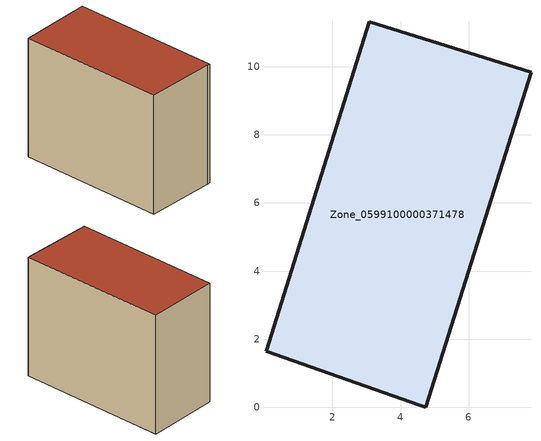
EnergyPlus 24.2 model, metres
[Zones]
Zone_0599100000371478
 floor ground (C_G): 4.56,0.07 0.05,1.65 3.08,11.32 7.83,9.84 4.75,0 z0
 wall outside (C_F): 4.75,0 7.83,9.84 3.08,11.32 0.05,1.65 4.56,0.07 4.75,0 z0:8.49
 roof outside (C_R): 0.05,1.65 4.56,0.07 4.75,0 7.83,9.84 3.08,11.32 z8.49
[BUILDING]
Pand.0599100000371478: North Axis=0; Terrain=City; Loads Convergence Tolerance Value=0.04; Temperature Convergence Tolerance Value=0.4; Solar Distribution=FullExterior; Maximum Number of Warmup Days=25; Minimum Number of Warmup Days=1
[Site:Location]
Rotterdam.The.Hague.AP_ZH_NLD Design_Conditions: Latitude=51.96; Longitude=4.45; Time Zone=1; Elevation=-4.5
[SITE:GROUNDTEMPERATURE:BUILDINGSURFACE]
18, 18, 18, 18, 18, 18, 18, 18, 18, 18, 18, 18
[MATERIAL] Thermal Absorptance=0.9; Solar Absorptance=0.7; Visible Absorptance=0.7
Name | Roughness | Thickness | Conductivity | Density | Specific Heat
G.TI.1992-2005 | MediumSmooth | 0.15 | 0.06 | 540 | 1210
F.TI.1992-2005 | Rough | 0.3 | 0.12 | 1920 | 840
R.TI.1992-2005 | MediumRough | 0.2 | 0.08 | 1500 | 1000
[CONSTRUCTION]
C_G: G.TI.1992-2005
C_F: F.TI.1992-2005
C_R: R.TI.1992-2005
[ZONE]
Zone_0599100000371478: Type=1; Multiplier=1; Ceiling Height=Autocalculate; Volume=Autocalculate; Floor Area=autocalculate; Part of Total Floor Area=Yes
[ZONEINFILTRATION:DESIGNFLOWRATE]
Infil_Zone_0599100000371478: Zone or ZoneList or Space or SpaceList=Zone_0599100000371478; Schedule=AlwaysOn; Design Flow Rate Calculation Method=Flow/Area; Flow Rate per Floor Area=0.0015; Constant Term Coefficient=1; Temperature Term Coefficient=0; Velocity Term Coefficient=0; Velocity Squared Term Coefficient=0
[HVACTEMPLATE:ZONE:IDEALLOADSAIRSYSTEM]
Zone_0599100000371478: Maximum Heating Supply Air Temperature=50; Minimum Cooling Supply Air Temperature=13; Maximum Heating Supply Air Humidity Ratio=0.0156; Minimum Cooling Supply Air Humidity Ratio=0.0077; Heating Limit=NoLimit; Cooling Limit=NoLimit; Dehumidification Control Type=ConstantSensibleHeatRatio; Cooling Sensible Heat Ratio=0.7; Dehumidification Setpoint=60; Humidification Control Type=None; Humidification Setpoint=30; Outdoor Air Method=None; Outdoor Air Flow Rate per Person=0.00944; Outdoor Air Flow Rate per Zone Floor Area=0; Outdoor Air Flow Rate per Zone=0; Demand Controlled Ventilation Type=None; Outdoor Air Economizer Type=NoEconomizer; Heat Recovery Type=None; Sensible Heat Recovery Effectiveness=0.7; Latent Heat Recovery Effectiveness=0.65
[ZONECONTROL:THERMOSTAT]
ThermostatControl_Zone_0599100000371478: Zone or ZoneList=Zone_0599100000371478; Control Type Schedule=DualSetpointControlType; Control 1=Thermostat_Zone_0599100000371478; Temperature Difference Between Cutout And Setpoint=0
[THERMOSTATSETPOINT:DUALSETPOINT]
Thermostat_Zone_0599100000371478: Heating Setpoint Temperature Schedule=HeatingSetpoint_Zone_0599100000371478; Cooling Setpoint Temperature Schedule=CoolingSetpoint_Zone_0599100000371478
[SCHEDULE:COMPACT]
HeatingSetpoint_Zone_0599100000371478: Through: 12/31, For: AllDays, Until: 24:00, 21
CoolingSetpoint_Zone_0599100000371478: Through: 12/31, For: AllDays, Until: 24:00, 24
DualSetpointControlType: Through: 12/31, For: AllDays, Until: 24:00, 4
AlwaysOn: Through: 12/31, For: AllDays, Until: 24:00, 1
